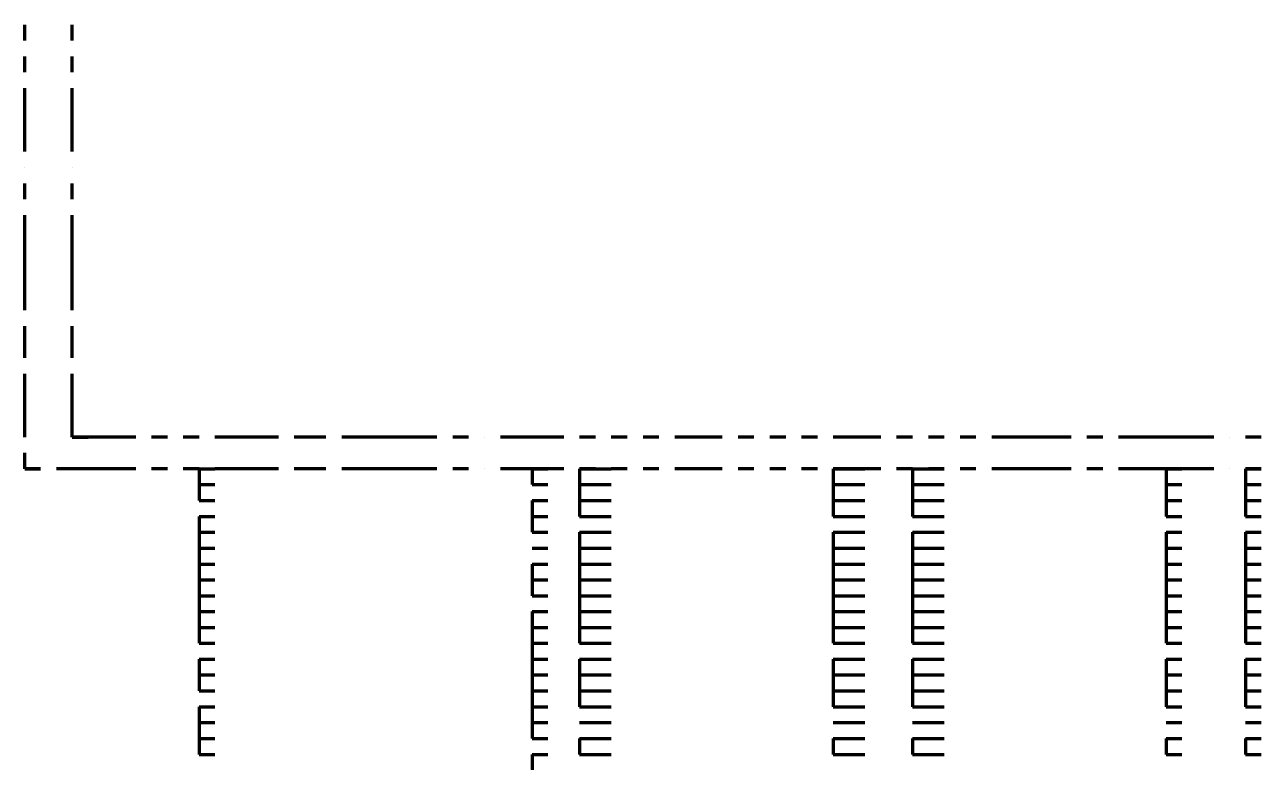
# Model space of a CAD drawing. Header units: inches. Extents: x 16 to 776, y 37 to 575.
# Drawn here: x 293.17 to 306.17, y 342.75 to 350.5 of the extents above; entities that cross this region are included whole.
import ezdxf

# ---------------------------------------------------------------- set-up
doc = ezdxf.new("R2010")
doc.units = ezdxf.units.IN
doc.header["$MEASUREMENT"] = 0
doc.layers.add('P', color=250, linetype='CONTINUOUS', lineweight=100)

msp = doc.modelspace()

# ---------------------------------------------------------------- linework, layer by layer
at = {"layer": 'P', "color": 0, "linetype": 'Continuous'}
for points in [[(293.167, 350.333), (293.167, 350.5)], [(293.667, 350.333), (293.667, 350.5)], [(293.167, 350), (293.167, 350.167)], [(293.667, 350), (293.667, 350.167)], [(293.167, 349.5), (293.167, 349.833)], [(293.667, 349.5), (293.667, 349.833)], [(293.167, 349.167), (293.167, 349.5)], [(293.667, 349.167), (293.667, 349.5)], [(293.167, 349), (293.167, 349)], [(293.667, 349), (293.667, 349)], [(293.167, 348.667), (293.167, 348.833)], [(293.667, 348.667), (293.667, 348.833)], [(293.167, 348.167), (293.167, 348.5)], [(293.667, 348.167), (293.667, 348.5)], [(293.167, 347.833), (293.167, 348.167)], [(293.667, 347.833), (293.667, 348.167)], [(293.167, 347.5), (293.167, 347.833)], [(293.667, 347.5), (293.667, 347.833)], [(293.167, 347.167), (293.167, 347.333)], [(293.667, 347.167), (293.667, 347.333)], [(293.167, 347), (293.167, 347.167)], [(293.667, 347), (293.667, 347.167)], [(293.167, 346.5), (293.167, 346.833)], [(293.667, 346.5), (293.667, 346.833)], [(293.167, 346.167), (293.167, 346.5)], [(293.667, 346.167), (293.667, 346.5)], [(293.833, 346.167), (293.667, 346.167)], [(293.667, 346.167), (293.833, 346.167)], [(294.167, 346.167), (293.833, 346.167)], [(294.333, 346.167), (294.167, 346.167)], [(294.667, 346.167), (294.5, 346.167)], [(295, 346.167), (294.833, 346.167)], [(295.5, 346.167), (295.167, 346.167)], [(295.833, 346.167), (295.5, 346.167)], [(296.167, 346.167), (296, 346.167)], [(296.333, 346.167), (296.167, 346.167)], [(296.833, 346.167), (296.5, 346.167)], [(297.167, 346.167), (296.833, 346.167)], [(297.5, 346.167), (297.167, 346.167)], [(297.833, 346.167), (297.667, 346.167)], [(298, 346.167), (298, 346.167)], [(298.5, 346.167), (298.167, 346.167)], [(298.833, 346.167), (298.5, 346.167)], [(299.167, 346.167), (299, 346.167)], [(299.5, 346.167), (299.333, 346.167)], [(299.833, 346.167), (299.667, 346.167)], [(300.167, 346.167), (300, 346.167)], [(300.5, 346.167), (300.167, 346.167)], [(300.833, 346.167), (300.667, 346.167)], [(301.167, 346.167), (301, 346.167)], [(301.5, 346.167), (301.333, 346.167)], [(302, 346.167), (301.667, 346.167)], [(302.167, 346.167), (302, 346.167)], [(302.5, 346.167), (302.333, 346.167)], [(302.833, 346.167), (302.667, 346.167)], [(303.167, 346.167), (303, 346.167)], [(303.667, 346.167), (303.333, 346.167)], [(304, 346.167), (303.667, 346.167)], [(304.167, 346.167), (304, 346.167)], [(304.5, 346.167), (304.333, 346.167)], [(305, 346.167), (304.667, 346.167)], [(305.333, 346.167), (305, 346.167)], [(305.667, 346.167), (305.333, 346.167)], [(305.833, 346.167), (305.833, 346.167)], [(306.167, 346.167), (306, 346.167)], [(293.167, 345.833), (293.167, 346)], [(293.333, 345.833), (293.167, 345.833)], [(293.167, 345.833), (293.333, 345.833)], [(293.833, 345.833), (293.5, 345.833)], [(294.167, 345.833), (293.833, 345.833)], [(294.333, 345.833), (294.167, 345.833)], [(294.667, 345.833), (294.5, 345.833)], [(295, 345.833), (294.833, 345.833)], [(295, 345.833), (295, 345.667)], [(295, 345.833), (295.167, 345.833)], [(295, 345.833), (295, 345.833)], [(295.5, 345.833), (295.167, 345.833)], [(295.833, 345.833), (295.5, 345.833)], [(296.167, 345.833), (296, 345.833)], [(296.333, 345.833), (296.167, 345.833)], [(296.833, 345.833), (296.5, 345.833)], [(297.167, 345.833), (296.833, 345.833)], [(297.5, 345.833), (297.167, 345.833)], [(297.833, 345.833), (297.667, 345.833)], [(298, 345.833), (298, 345.833)], [(298.5, 345.833), (298.167, 345.833)], [(298.5, 345.833), (298.5, 345.667)], [(298.5, 345.833), (298.667, 345.833)], [(298.5, 345.833), (298.5, 345.833)], [(298.833, 345.833), (298.5, 345.833)], [(299, 345.833), (299, 345.667)], [(299, 345.833), (299.167, 345.833)], [(299.167, 345.833), (299, 345.833)], [(299.167, 345.833), (299.333, 345.833)], [(299.5, 345.833), (299.333, 345.833)], [(299.833, 345.833), (299.667, 345.833)], [(300.167, 345.833), (300, 345.833)], [(300.5, 345.833), (300.167, 345.833)], [(300.833, 345.833), (300.667, 345.833)], [(301.167, 345.833), (301, 345.833)], [(301.5, 345.833), (301.333, 345.833)], [(301.667, 345.833), (301.667, 345.667)], [(301.667, 345.833), (301.833, 345.833)], [(302, 345.833), (301.667, 345.833)], [(301.833, 345.833), (302, 345.833)], [(302.167, 345.833), (302, 345.833)], [(302.5, 345.833), (302.333, 345.833)], [(302.5, 345.833), (302.5, 345.667)], [(302.5, 345.833), (302.667, 345.833)], [(302.667, 345.833), (302.833, 345.833)], [(302.833, 345.833), (302.667, 345.833)], [(303.167, 345.833), (303, 345.833)], [(303.667, 345.833), (303.333, 345.833)], [(304, 345.833), (303.667, 345.833)], [(304.167, 345.833), (304, 345.833)], [(304.5, 345.833), (304.333, 345.833)], [(305, 345.833), (304.667, 345.833)], [(305.333, 345.833), (305, 345.833)], [(305.167, 345.833), (305.167, 345.667)], [(305.167, 345.833), (305.333, 345.833)], [(305.333, 345.833), (305.333, 345.833)], [(305.667, 345.833), (305.333, 345.833)], [(305.833, 345.833), (305.833, 345.833)], [(306, 345.833), (306, 345.667)], [(306, 345.833), (306.167, 345.833)], [(306.167, 345.833), (306, 345.833)], [(306.167, 345.833), (306.167, 345.833)], [(295, 345.667), (295, 345.667)], [(295, 345.667), (295.167, 345.667)], [(295, 345.667), (295, 345.667)], [(295, 345.667), (295, 345.667)], [(295, 345.667), (295.167, 345.667)], [(295, 345.667), (295.167, 345.667)], [(295, 345.667), (295, 345.667)], [(295, 345.667), (295, 345.5)], [(295, 345.667), (295.167, 345.667)], [(295, 345.667), (295, 345.667)], [(298.5, 345.667), (298.5, 345.667)], [(298.5, 345.667), (298.667, 345.667)], [(298.5, 345.667), (298.5, 345.667)], [(298.5, 345.667), (298.667, 345.667)], [(298.5, 345.667), (298.667, 345.667)], [(298.5, 345.667), (298.5, 345.667)], [(298.5, 345.667), (298.5, 345.667)], [(298.5, 345.667), (298.667, 345.667)], [(298.5, 345.667), (298.667, 345.667)], [(298.5, 345.667), (298.5, 345.667)], [(298.5, 345.667), (298.667, 345.667)], [(298.5, 345.667), (298.5, 345.667)], [(299, 345.667), (299.167, 345.667)], [(299, 345.667), (299, 345.667)], [(299, 345.667), (299.167, 345.667)], [(299, 345.667), (299.167, 345.667)], [(299, 345.667), (299, 345.5)], [(299, 345.667), (299.167, 345.667)], [(299.167, 345.667), (299.333, 345.667)], [(299.167, 345.667), (299.333, 345.667)], [(299.167, 345.667), (299.333, 345.667)], [(299.167, 345.667), (299.333, 345.667)], [(301.667, 345.667), (301.833, 345.667)], [(301.667, 345.667), (301.667, 345.667)], [(301.667, 345.667), (301.833, 345.667)], [(301.667, 345.667), (301.833, 345.667)], [(301.667, 345.667), (301.667, 345.5)], [(301.667, 345.667), (301.833, 345.667)], [(301.833, 345.667), (302, 345.667)], [(301.833, 345.667), (302, 345.667)], [(301.833, 345.667), (302, 345.667)], [(301.833, 345.667), (302, 345.667)], [(302.5, 345.667), (302.667, 345.667)], [(302.5, 345.667), (302.5, 345.667)], [(302.5, 345.667), (302.667, 345.667)], [(302.5, 345.667), (302.667, 345.667)], [(302.5, 345.667), (302.5, 345.5)], [(302.5, 345.667), (302.667, 345.667)], [(302.667, 345.667), (302.833, 345.667)], [(302.667, 345.667), (302.833, 345.667)], [(302.667, 345.667), (302.833, 345.667)], [(302.667, 345.667), (302.833, 345.667)], [(305.167, 345.667), (305.333, 345.667)], [(305.167, 345.667), (305.167, 345.667)], [(305.167, 345.667), (305.333, 345.667)], [(305.167, 345.667), (305.333, 345.667)], [(305.167, 345.667), (305.167, 345.5)], [(305.167, 345.667), (305.333, 345.667)], [(305.333, 345.667), (305.333, 345.667)], [(305.333, 345.667), (305.333, 345.667)], [(305.333, 345.667), (305.333, 345.667)], [(305.333, 345.667), (305.333, 345.667)], [(306, 345.667), (306.167, 345.667)], [(306, 345.667), (306, 345.667)], [(306, 345.667), (306.167, 345.667)], [(306, 345.667), (306.167, 345.667)], [(306, 345.667), (306, 345.5)], [(306, 345.667), (306.167, 345.667)], [(306.167, 345.667), (306.167, 345.667)], [(306.167, 345.667), (306.167, 345.667)], [(306.167, 345.667), (306.167, 345.667)], [(306.167, 345.667), (306.167, 345.667)], [(295, 345.5), (295, 345.5)], [(295, 345.5), (295.167, 345.5)], [(295, 345.5), (295.167, 345.5)], [(295, 345.5), (295, 345.5)], [(298.5, 345.5), (298.5, 345.5)], [(298.5, 345.5), (298.667, 345.5)], [(298.5, 345.5), (298.5, 345.333)], [(298.5, 345.5), (298.667, 345.5)], [(298.5, 345.5), (298.5, 345.5)], [(299, 345.5), (299.167, 345.5)], [(299, 345.5), (299, 345.333)], [(299, 345.5), (299.167, 345.5)], [(299.167, 345.5), (299.333, 345.5)], [(299.167, 345.5), (299.333, 345.5)], [(301.667, 345.5), (301.833, 345.5)], [(301.667, 345.5), (301.667, 345.333)], [(301.667, 345.5), (301.833, 345.5)], [(301.833, 345.5), (302, 345.5)], [(301.833, 345.5), (302, 345.5)], [(302.5, 345.5), (302.667, 345.5)], [(302.5, 345.5), (302.5, 345.333)], [(302.5, 345.5), (302.667, 345.5)], [(302.667, 345.5), (302.833, 345.5)], [(302.667, 345.5), (302.833, 345.5)], [(305.167, 345.5), (305.333, 345.5)], [(305.167, 345.5), (305.167, 345.333)], [(305.167, 345.5), (305.333, 345.5)], [(305.333, 345.5), (305.333, 345.5)], [(305.333, 345.5), (305.333, 345.5)], [(306, 345.5), (306.167, 345.5)], [(306, 345.5), (306, 345.333)], [(306, 345.5), (306.167, 345.5)], [(306.167, 345.5), (306.167, 345.5)], [(306.167, 345.5), (306.167, 345.5)], [(295, 345.333), (295, 345.333)], [(295, 345.333), (295.167, 345.333)], [(295, 345.333), (295, 345.167)], [(295, 345.333), (295.167, 345.333)], [(295, 345.333), (295, 345.333)], [(298.5, 345.333), (298.5, 345.333)], [(298.5, 345.333), (298.667, 345.333)], [(298.5, 345.333), (298.5, 345.167)], [(298.5, 345.333), (298.667, 345.333)], [(298.5, 345.333), (298.5, 345.333)], [(299, 345.333), (299.167, 345.333)], [(299, 345.333), (299.167, 345.333)], [(299.167, 345.333), (299.333, 345.333)], [(299.167, 345.333), (299.333, 345.333)], [(301.667, 345.333), (301.833, 345.333)], [(301.667, 345.333), (301.833, 345.333)], [(301.833, 345.333), (302, 345.333)], [(301.833, 345.333), (302, 345.333)], [(302.5, 345.333), (302.667, 345.333)], [(302.5, 345.333), (302.667, 345.333)], [(302.667, 345.333), (302.833, 345.333)], [(302.667, 345.333), (302.833, 345.333)], [(305.167, 345.333), (305.333, 345.333)], [(305.167, 345.333), (305.333, 345.333)], [(305.333, 345.333), (305.333, 345.333)], [(305.333, 345.333), (305.333, 345.333)], [(306, 345.333), (306.167, 345.333)], [(306, 345.333), (306.167, 345.333)], [(306.167, 345.333), (306.167, 345.333)], [(306.167, 345.333), (306.167, 345.333)], [(295, 345.167), (295, 345.167)], [(295, 345.167), (295.167, 345.167)], [(295, 345.167), (295, 345.167)], [(295, 345.167), (295, 345.167)], [(295, 345.167), (295.167, 345.167)], [(295, 345.167), (295.167, 345.167)], [(295, 345.167), (295, 345.167)], [(295, 345.167), (295, 345)], [(295, 345.167), (295.167, 345.167)], [(295, 345.167), (295, 345.167)], [(298.5, 345.167), (298.5, 345.167)], [(298.5, 345.167), (298.667, 345.167)], [(298.5, 345.167), (298.5, 345.167)], [(298.5, 345.167), (298.667, 345.167)], [(298.5, 345.167), (298.667, 345.167)], [(298.5, 345.167), (298.5, 345.167)], [(298.5, 345.167), (298.5, 345.167)], [(298.5, 345.167), (298.667, 345.167)], [(298.5, 345.167), (298.667, 345.167)], [(298.5, 345.167), (298.5, 345.167)], [(298.5, 345.167), (298.667, 345.167)], [(298.5, 345.167), (298.5, 345.167)], [(298.5, 345.167), (298.667, 345.167)], [(298.5, 345.167), (298.5, 345.167)], [(299, 345.167), (299.167, 345.167)], [(299, 345.167), (299, 345.167)], [(299, 345.167), (299.167, 345.167)], [(299, 345.167), (299.167, 345.167)], [(299, 345.167), (299, 345)], [(299, 345.167), (299.167, 345.167)], [(299.167, 345.167), (299.333, 345.167)], [(299.167, 345.167), (299.333, 345.167)], [(299.167, 345.167), (299.333, 345.167)], [(299.167, 345.167), (299.333, 345.167)], [(301.667, 345.167), (301.833, 345.167)], [(301.667, 345.167), (301.667, 345.167)], [(301.667, 345.167), (301.833, 345.167)], [(301.667, 345.167), (301.833, 345.167)], [(301.667, 345.167), (301.667, 345)], [(301.667, 345.167), (301.833, 345.167)], [(301.833, 345.167), (302, 345.167)], [(301.833, 345.167), (302, 345.167)], [(301.833, 345.167), (302, 345.167)], [(301.833, 345.167), (302, 345.167)], [(302.5, 345.167), (302.667, 345.167)], [(302.5, 345.167), (302.5, 345.167)], [(302.5, 345.167), (302.667, 345.167)], [(302.5, 345.167), (302.667, 345.167)], [(302.5, 345.167), (302.5, 345)], [(302.5, 345.167), (302.667, 345.167)], [(302.667, 345.167), (302.833, 345.167)], [(302.667, 345.167), (302.833, 345.167)], [(302.667, 345.167), (302.833, 345.167)], [(302.667, 345.167), (302.833, 345.167)], [(305.167, 345.167), (305.333, 345.167)], [(305.167, 345.167), (305.167, 345.167)], [(305.167, 345.167), (305.333, 345.167)], [(305.167, 345.167), (305.333, 345.167)], [(305.167, 345.167), (305.167, 345)], [(305.167, 345.167), (305.333, 345.167)], [(305.333, 345.167), (305.333, 345.167)], [(305.333, 345.167), (305.333, 345.167)], [(305.333, 345.167), (305.333, 345.167)], [(305.333, 345.167), (305.333, 345.167)], [(306, 345.167), (306.167, 345.167)], [(306, 345.167), (306, 345.167)], [(306, 345.167), (306.167, 345.167)], [(306, 345.167), (306.167, 345.167)], [(306, 345.167), (306, 345)], [(306, 345.167), (306.167, 345.167)], [(306.167, 345.167), (306.167, 345.167)], [(306.167, 345.167), (306.167, 345.167)], [(306.167, 345.167), (306.167, 345.167)], [(306.167, 345.167), (306.167, 345.167)], [(295, 345), (295, 345)], [(295, 345), (295.167, 345)], [(295, 345), (295, 344.833)], [(295, 345), (295.167, 345)], [(295, 345), (295, 345)], [(298.5, 345), (298.5, 345)], [(298.5, 345), (298.667, 345)], [(298.5, 345), (298.5, 345)], [(298.5, 345), (298.667, 345)], [(298.5, 345), (298.667, 345)], [(298.5, 345), (298.5, 345)], [(299, 345), (299.167, 345)], [(299, 345), (299, 344.833)], [(299, 345), (299.167, 345)], [(299.167, 345), (299.333, 345)], [(299.167, 345), (299.333, 345)], [(301.667, 345), (301.833, 345)], [(301.667, 345), (301.667, 344.833)], [(301.667, 345), (301.833, 345)], [(301.833, 345), (302, 345)], [(301.833, 345), (302, 345)], [(302.5, 345), (302.667, 345)], [(302.5, 345), (302.5, 344.833)], [(302.5, 345), (302.667, 345)], [(302.667, 345), (302.833, 345)], [(302.667, 345), (302.833, 345)], [(305.167, 345), (305.333, 345)], [(305.167, 345), (305.167, 344.833)], [(305.167, 345), (305.333, 345)], [(305.333, 345), (305.333, 345)], [(305.333, 345), (305.333, 345)], [(306, 345), (306.167, 345)], [(306, 345), (306, 344.833)], [(306, 345), (306.167, 345)], [(306.167, 345), (306.167, 345)], [(306.167, 345), (306.167, 345)], [(295, 344.833), (295, 344.833)], [(295, 344.833), (295.167, 344.833)], [(295, 344.833), (295, 344.833)], [(295, 344.833), (295.167, 344.833)], [(295, 344.833), (295.167, 344.833)], [(295, 344.833), (295, 344.833)], [(295, 344.833), (295, 344.667)], [(295, 344.833), (295.167, 344.833)], [(295, 344.833), (295, 344.833)], [(298.5, 344.833), (298.5, 344.833)], [(298.5, 344.833), (298.667, 344.833)], [(298.5, 344.833), (298.5, 344.833)], [(298.5, 344.833), (298.5, 344.833)], [(298.5, 344.833), (298.667, 344.833)], [(298.5, 344.833), (298.667, 344.833)], [(298.5, 344.833), (298.5, 344.833)], [(298.5, 344.833), (298.5, 344.667)], [(298.5, 344.833), (298.667, 344.833)], [(298.5, 344.833), (298.5, 344.833)], [(299, 344.833), (299.167, 344.833)], [(299, 344.833), (299.167, 344.833)], [(299, 344.833), (299.167, 344.833)], [(299, 344.833), (299, 344.667)], [(299, 344.833), (299.167, 344.833)], [(299.167, 344.833), (299.333, 344.833)], [(299.167, 344.833), (299.333, 344.833)], [(299.167, 344.833), (299.333, 344.833)], [(299.167, 344.833), (299.333, 344.833)], [(301.667, 344.833), (301.833, 344.833)], [(301.667, 344.833), (301.833, 344.833)], [(301.667, 344.833), (301.833, 344.833)], [(301.667, 344.833), (301.667, 344.667)], [(301.667, 344.833), (301.833, 344.833)], [(301.833, 344.833), (302, 344.833)], [(301.833, 344.833), (302, 344.833)], [(301.833, 344.833), (302, 344.833)], [(301.833, 344.833), (302, 344.833)], [(302.5, 344.833), (302.667, 344.833)], [(302.5, 344.833), (302.667, 344.833)], [(302.5, 344.833), (302.667, 344.833)], [(302.5, 344.833), (302.5, 344.667)], [(302.5, 344.833), (302.667, 344.833)], [(302.667, 344.833), (302.833, 344.833)], [(302.667, 344.833), (302.833, 344.833)], [(302.667, 344.833), (302.833, 344.833)], [(302.667, 344.833), (302.833, 344.833)], [(305.167, 344.833), (305.333, 344.833)], [(305.167, 344.833), (305.333, 344.833)], [(305.167, 344.833), (305.333, 344.833)], [(305.167, 344.833), (305.167, 344.667)], [(305.167, 344.833), (305.333, 344.833)], [(305.333, 344.833), (305.333, 344.833)], [(305.333, 344.833), (305.333, 344.833)], [(305.333, 344.833), (305.333, 344.833)], [(305.333, 344.833), (305.333, 344.833)], [(306, 344.833), (306.167, 344.833)], [(306, 344.833), (306.167, 344.833)], [(306, 344.833), (306.167, 344.833)], [(306, 344.833), (306, 344.667)], [(306, 344.833), (306.167, 344.833)], [(306.167, 344.833), (306.167, 344.833)], [(306.167, 344.833), (306.167, 344.833)], [(306.167, 344.833), (306.167, 344.833)], [(306.167, 344.833), (306.167, 344.833)], [(295, 344.667), (295, 344.667)], [(295, 344.667), (295.167, 344.667)], [(295, 344.667), (295, 344.5)], [(295, 344.667), (295.167, 344.667)], [(295, 344.667), (295, 344.667)], [(298.5, 344.667), (298.5, 344.667)], [(298.5, 344.667), (298.667, 344.667)], [(298.5, 344.667), (298.5, 344.5)], [(298.5, 344.667), (298.667, 344.667)], [(298.5, 344.667), (298.5, 344.667)], [(299, 344.667), (299.167, 344.667)], [(299, 344.667), (299, 344.5)], [(299, 344.667), (299.167, 344.667)], [(299.167, 344.667), (299.333, 344.667)], [(299.167, 344.667), (299.333, 344.667)], [(301.667, 344.667), (301.833, 344.667)], [(301.667, 344.667), (301.667, 344.5)], [(301.667, 344.667), (301.833, 344.667)], [(301.833, 344.667), (302, 344.667)], [(301.833, 344.667), (302, 344.667)], [(302.5, 344.667), (302.667, 344.667)], [(302.5, 344.667), (302.5, 344.5)], [(302.5, 344.667), (302.667, 344.667)], [(302.667, 344.667), (302.833, 344.667)], [(302.667, 344.667), (302.833, 344.667)], [(305.167, 344.667), (305.333, 344.667)], [(305.167, 344.667), (305.167, 344.5)], [(305.167, 344.667), (305.333, 344.667)], [(305.333, 344.667), (305.333, 344.667)], [(305.333, 344.667), (305.333, 344.667)], [(306, 344.667), (306.167, 344.667)], [(306, 344.667), (306, 344.5)], [(306, 344.667), (306.167, 344.667)], [(306.167, 344.667), (306.167, 344.667)], [(306.167, 344.667), (306.167, 344.667)], [(295, 344.5), (295, 344.5)], [(295, 344.5), (295.167, 344.5)], [(295, 344.5), (295, 344.333)], [(295, 344.5), (295.167, 344.5)], [(295, 344.5), (295, 344.5)], [(298.5, 344.5), (298.5, 344.5)], [(298.5, 344.5), (298.667, 344.5)], [(298.5, 344.5), (298.667, 344.5)], [(298.5, 344.5), (298.5, 344.5)], [(299, 344.5), (299.167, 344.5)], [(299, 344.5), (299, 344.333)], [(299, 344.5), (299.167, 344.5)], [(299.167, 344.5), (299.333, 344.5)], [(299.167, 344.5), (299.333, 344.5)], [(301.667, 344.5), (301.833, 344.5)], [(301.667, 344.5), (301.667, 344.333)], [(301.667, 344.5), (301.833, 344.5)], [(301.833, 344.5), (302, 344.5)], [(301.833, 344.5), (302, 344.5)], [(302.5, 344.5), (302.667, 344.5)], [(302.5, 344.5), (302.5, 344.333)], [(302.5, 344.5), (302.667, 344.5)], [(302.667, 344.5), (302.833, 344.5)], [(302.667, 344.5), (302.833, 344.5)], [(305.167, 344.5), (305.333, 344.5)], [(305.167, 344.5), (305.167, 344.333)], [(305.167, 344.5), (305.333, 344.5)], [(305.333, 344.5), (305.333, 344.5)], [(305.333, 344.5), (305.333, 344.5)], [(306, 344.5), (306.167, 344.5)], [(306, 344.5), (306, 344.333)], [(306, 344.5), (306.167, 344.5)], [(306.167, 344.5), (306.167, 344.5)], [(306.167, 344.5), (306.167, 344.5)], [(295, 344.333), (295, 344.333)], [(295, 344.333), (295.167, 344.333)], [(295, 344.333), (295, 344.333)], [(295, 344.333), (295.167, 344.333)], [(295, 344.333), (295.167, 344.333)], [(295, 344.333), (295, 344.333)], [(295, 344.333), (295, 344.167)], [(295, 344.333), (295.167, 344.333)], [(295, 344.333), (295, 344.333)], [(298.5, 344.333), (298.5, 344.333)], [(298.5, 344.333), (298.667, 344.333)], [(298.5, 344.333), (298.5, 344.333)], [(298.5, 344.333), (298.5, 344.333)], [(298.5, 344.333), (298.667, 344.333)], [(298.5, 344.333), (298.667, 344.333)], [(298.5, 344.333), (298.5, 344.333)], [(298.5, 344.333), (298.5, 344.167)], [(298.5, 344.333), (298.667, 344.333)], [(298.5, 344.333), (298.5, 344.333)], [(299, 344.333), (299.167, 344.333)], [(299, 344.333), (299.167, 344.333)], [(299, 344.333), (299.167, 344.333)], [(299, 344.333), (299, 344.167)], [(299, 344.333), (299.167, 344.333)], [(299.167, 344.333), (299.333, 344.333)], [(299.167, 344.333), (299.333, 344.333)], [(299.167, 344.333), (299.333, 344.333)], [(299.167, 344.333), (299.333, 344.333)], [(301.667, 344.333), (301.833, 344.333)], [(301.667, 344.333), (301.833, 344.333)], [(301.667, 344.333), (301.833, 344.333)], [(301.667, 344.333), (301.667, 344.167)], [(301.667, 344.333), (301.833, 344.333)], [(301.833, 344.333), (302, 344.333)], [(301.833, 344.333), (302, 344.333)], [(301.833, 344.333), (302, 344.333)], [(301.833, 344.333), (302, 344.333)], [(302.5, 344.333), (302.667, 344.333)], [(302.5, 344.333), (302.667, 344.333)], [(302.5, 344.333), (302.667, 344.333)], [(302.5, 344.333), (302.5, 344.167)], [(302.5, 344.333), (302.667, 344.333)], [(302.667, 344.333), (302.833, 344.333)], [(302.667, 344.333), (302.833, 344.333)], [(302.667, 344.333), (302.833, 344.333)], [(302.667, 344.333), (302.833, 344.333)], [(305.167, 344.333), (305.333, 344.333)], [(305.167, 344.333), (305.333, 344.333)], [(305.167, 344.333), (305.333, 344.333)], [(305.167, 344.333), (305.167, 344.167)], [(305.167, 344.333), (305.333, 344.333)], [(305.333, 344.333), (305.333, 344.333)], [(305.333, 344.333), (305.333, 344.333)], [(305.333, 344.333), (305.333, 344.333)], [(305.333, 344.333), (305.333, 344.333)], [(306, 344.333), (306.167, 344.333)], [(306, 344.333), (306.167, 344.333)], [(306, 344.333), (306.167, 344.333)], [(306, 344.333), (306, 344.167)], [(306, 344.333), (306.167, 344.333)], [(306.167, 344.333), (306.167, 344.333)], [(306.167, 344.333), (306.167, 344.333)], [(306.167, 344.333), (306.167, 344.333)], [(306.167, 344.333), (306.167, 344.333)], [(295, 344.167), (295, 344.167)], [(295, 344.167), (295.167, 344.167)], [(295, 344.167), (295, 344)], [(295, 344.167), (295.167, 344.167)], [(295, 344.167), (295, 344.167)], [(298.5, 344.167), (298.5, 344.167)], [(298.5, 344.167), (298.667, 344.167)], [(298.5, 344.167), (298.5, 344)], [(298.5, 344.167), (298.667, 344.167)], [(298.5, 344.167), (298.5, 344.167)], [(299, 344.167), (299.167, 344.167)], [(299, 344.167), (299, 344)], [(299, 344.167), (299.167, 344.167)], [(299.167, 344.167), (299.333, 344.167)], [(299.167, 344.167), (299.333, 344.167)], [(301.667, 344.167), (301.833, 344.167)], [(301.667, 344.167), (301.667, 344)], [(301.667, 344.167), (301.833, 344.167)], [(301.833, 344.167), (302, 344.167)], [(301.833, 344.167), (302, 344.167)], [(302.5, 344.167), (302.667, 344.167)], [(302.5, 344.167), (302.5, 344)], [(302.5, 344.167), (302.667, 344.167)], [(302.667, 344.167), (302.833, 344.167)], [(302.667, 344.167), (302.833, 344.167)], [(305.167, 344.167), (305.333, 344.167)], [(305.167, 344.167), (305.167, 344)], [(305.167, 344.167), (305.333, 344.167)], [(305.333, 344.167), (305.333, 344.167)], [(305.333, 344.167), (305.333, 344.167)], [(306, 344.167), (306.167, 344.167)], [(306, 344.167), (306, 344)], [(306, 344.167), (306.167, 344.167)], [(306.167, 344.167), (306.167, 344.167)], [(306.167, 344.167), (306.167, 344.167)], [(295, 344), (295, 344)], [(295, 344), (295.167, 344)], [(295, 344), (295, 344)], [(295, 344), (295, 344)], [(295, 344), (295.167, 344)], [(295, 344), (295.167, 344)], [(295, 344), (295, 344)], [(295, 344), (295.167, 344)], [(295, 344), (295, 344)], [(298.5, 344), (298.5, 344)], [(298.5, 344), (298.667, 344)], [(298.5, 344), (298.5, 344)], [(298.5, 344), (298.667, 344)], [(298.5, 344), (298.667, 344)], [(298.5, 344), (298.5, 344)], [(298.5, 344), (298.5, 343.833)], [(298.5, 344), (298.667, 344)], [(298.5, 344), (298.5, 344)], [(299, 344), (299.167, 344)], [(299, 344), (299, 344)], [(299, 344), (299.167, 344)], [(299, 344), (299.167, 344)], [(299, 344), (299.167, 344)], [(299.167, 344), (299.333, 344)], [(299.167, 344), (299.333, 344)], [(299.167, 344), (299.333, 344)], [(299.167, 344), (299.333, 344)], [(301.667, 344), (301.833, 344)], [(301.667, 344), (301.667, 344)], [(301.667, 344), (301.833, 344)], [(301.667, 344), (301.833, 344)], [(301.667, 344), (301.833, 344)], [(301.833, 344), (302, 344)], [(301.833, 344), (302, 344)], [(301.833, 344), (302, 344)], [(301.833, 344), (302, 344)], [(302.5, 344), (302.667, 344)], [(302.5, 344), (302.5, 344)], [(302.5, 344), (302.667, 344)], [(302.5, 344), (302.667, 344)], [(302.5, 344), (302.667, 344)], [(302.667, 344), (302.833, 344)], [(302.667, 344), (302.833, 344)], [(302.667, 344), (302.833, 344)], [(302.667, 344), (302.833, 344)], [(305.167, 344), (305.333, 344)], [(305.167, 344), (305.167, 344)], [(305.167, 344), (305.333, 344)], [(305.167, 344), (305.333, 344)], [(305.167, 344), (305.333, 344)], [(305.333, 344), (305.333, 344)], [(305.333, 344), (305.333, 344)], [(305.333, 344), (305.333, 344)], [(305.333, 344), (305.333, 344)], [(306, 344), (306.167, 344)], [(306, 344), (306, 344)], [(306, 344), (306.167, 344)], [(306, 344), (306.167, 344)], [(306, 344), (306.167, 344)], [(306.167, 344), (306.167, 344)], [(306.167, 344), (306.167, 344)], [(306.167, 344), (306.167, 344)], [(306.167, 344), (306.167, 344)], [(295, 343.833), (295, 343.833)], [(295, 343.833), (295.167, 343.833)], [(295, 343.833), (295, 343.667)], [(295, 343.833), (295.167, 343.833)], [(295, 343.833), (295, 343.833)], [(298.5, 343.833), (298.5, 343.833)], [(298.5, 343.833), (298.667, 343.833)], [(298.5, 343.833), (298.5, 343.667)], [(298.5, 343.833), (298.667, 343.833)], [(298.5, 343.833), (298.5, 343.833)], [(299, 343.833), (299.167, 343.833)], [(299, 343.833), (299, 343.667)], [(299, 343.833), (299.167, 343.833)], [(299.167, 343.833), (299.333, 343.833)], [(299.167, 343.833), (299.333, 343.833)], [(301.667, 343.833), (301.833, 343.833)], [(301.667, 343.833), (301.667, 343.667)], [(301.667, 343.833), (301.833, 343.833)], [(301.833, 343.833), (302, 343.833)], [(301.833, 343.833), (302, 343.833)], [(302.5, 343.833), (302.667, 343.833)], [(302.5, 343.833), (302.5, 343.667)], [(302.5, 343.833), (302.667, 343.833)], [(302.667, 343.833), (302.833, 343.833)], [(302.667, 343.833), (302.833, 343.833)], [(305.167, 343.833), (305.333, 343.833)], [(305.167, 343.833), (305.167, 343.667)], [(305.167, 343.833), (305.333, 343.833)], [(305.333, 343.833), (305.333, 343.833)], [(305.333, 343.833), (305.333, 343.833)], [(306, 343.833), (306.167, 343.833)], [(306, 343.833), (306, 343.667)], [(306, 343.833), (306.167, 343.833)], [(306.167, 343.833), (306.167, 343.833)], [(306.167, 343.833), (306.167, 343.833)], [(295, 343.667), (295, 343.667)], [(295, 343.667), (295.167, 343.667)], [(295, 343.667), (295, 343.5)], [(295, 343.667), (295.167, 343.667)], [(295, 343.667), (295, 343.667)], [(298.5, 343.667), (298.5, 343.667)], [(298.5, 343.667), (298.667, 343.667)], [(298.5, 343.667), (298.5, 343.5)], [(298.5, 343.667), (298.667, 343.667)], [(298.5, 343.667), (298.5, 343.667)], [(299, 343.667), (299.167, 343.667)], [(299, 343.667), (299, 343.5)], [(299, 343.667), (299.167, 343.667)], [(299.167, 343.667), (299.333, 343.667)], [(299.167, 343.667), (299.333, 343.667)], [(301.667, 343.667), (301.833, 343.667)], [(301.667, 343.667), (301.667, 343.5)], [(301.667, 343.667), (301.833, 343.667)], [(301.833, 343.667), (302, 343.667)], [(301.833, 343.667), (302, 343.667)], [(302.5, 343.667), (302.667, 343.667)], [(302.5, 343.667), (302.5, 343.5)], [(302.5, 343.667), (302.667, 343.667)], [(302.667, 343.667), (302.833, 343.667)], [(302.667, 343.667), (302.833, 343.667)], [(305.167, 343.667), (305.333, 343.667)], [(305.167, 343.667), (305.167, 343.5)], [(305.167, 343.667), (305.333, 343.667)], [(305.333, 343.667), (305.333, 343.667)], [(305.333, 343.667), (305.333, 343.667)], [(306, 343.667), (306.167, 343.667)], [(306, 343.667), (306, 343.5)], [(306, 343.667), (306.167, 343.667)], [(306.167, 343.667), (306.167, 343.667)], [(306.167, 343.667), (306.167, 343.667)], [(295, 343.5), (295, 343.5)], [(295, 343.5), (295.167, 343.5)], [(295, 343.5), (295, 343.5)], [(295, 343.5), (295, 343.5)], [(295, 343.5), (295.167, 343.5)], [(295, 343.5), (295.167, 343.5)], [(295, 343.5), (295, 343.5)], [(295, 343.5), (295.167, 343.5)], [(295, 343.5), (295, 343.5)], [(298.5, 343.5), (298.5, 343.5)], [(298.5, 343.5), (298.667, 343.5)], [(298.5, 343.5), (298.5, 343.5)], [(298.5, 343.5), (298.667, 343.5)], [(298.5, 343.5), (298.667, 343.5)], [(298.5, 343.5), (298.5, 343.5)], [(298.5, 343.5), (298.5, 343.333)], [(298.5, 343.5), (298.667, 343.5)], [(298.5, 343.5), (298.5, 343.5)], [(299, 343.5), (299.167, 343.5)], [(299, 343.5), (299, 343.5)], [(299, 343.5), (299.167, 343.5)], [(299, 343.5), (299.167, 343.5)], [(299, 343.5), (299, 343.333)], [(299, 343.5), (299.167, 343.5)], [(299.167, 343.5), (299.333, 343.5)], [(299.167, 343.5), (299.333, 343.5)], [(299.167, 343.5), (299.333, 343.5)], [(299.167, 343.5), (299.333, 343.5)], [(301.667, 343.5), (301.833, 343.5)], [(301.667, 343.5), (301.667, 343.5)], [(301.667, 343.5), (301.833, 343.5)], [(301.667, 343.5), (301.833, 343.5)], [(301.667, 343.5), (301.667, 343.333)], [(301.667, 343.5), (301.833, 343.5)], [(301.833, 343.5), (302, 343.5)], [(301.833, 343.5), (302, 343.5)], [(301.833, 343.5), (302, 343.5)], [(301.833, 343.5), (302, 343.5)], [(302.5, 343.5), (302.667, 343.5)], [(302.5, 343.5), (302.5, 343.5)], [(302.5, 343.5), (302.667, 343.5)], [(302.5, 343.5), (302.667, 343.5)], [(302.5, 343.5), (302.5, 343.333)], [(302.5, 343.5), (302.667, 343.5)], [(302.667, 343.5), (302.833, 343.5)], [(302.667, 343.5), (302.833, 343.5)], [(302.667, 343.5), (302.833, 343.5)], [(302.667, 343.5), (302.833, 343.5)], [(305.167, 343.5), (305.333, 343.5)], [(305.167, 343.5), (305.167, 343.5)], [(305.167, 343.5), (305.333, 343.5)], [(305.167, 343.5), (305.333, 343.5)], [(305.167, 343.5), (305.167, 343.333)], [(305.167, 343.5), (305.333, 343.5)], [(305.333, 343.5), (305.333, 343.5)], [(305.333, 343.5), (305.333, 343.5)], [(305.333, 343.5), (305.333, 343.5)], [(305.333, 343.5), (305.333, 343.5)], [(306, 343.5), (306.167, 343.5)], [(306, 343.5), (306, 343.5)], [(306, 343.5), (306.167, 343.5)], [(306, 343.5), (306.167, 343.5)], [(306, 343.5), (306, 343.333)], [(306, 343.5), (306.167, 343.5)], [(306.167, 343.5), (306.167, 343.5)], [(306.167, 343.5), (306.167, 343.5)], [(306.167, 343.5), (306.167, 343.5)], [(306.167, 343.5), (306.167, 343.5)], [(295, 343.333), (295, 343.333)], [(295, 343.333), (295.167, 343.333)], [(295, 343.333), (295, 343.167)], [(295, 343.333), (295.167, 343.333)], [(295, 343.333), (295, 343.333)], [(298.5, 343.333), (298.5, 343.333)], [(298.5, 343.333), (298.667, 343.333)], [(298.5, 343.333), (298.5, 343.167)], [(298.5, 343.333), (298.667, 343.333)], [(298.5, 343.333), (298.5, 343.333)], [(299, 343.333), (299.167, 343.333)], [(299, 343.333), (299.167, 343.333)], [(299, 343.333), (299.167, 343.333)], [(299.167, 343.333), (299.333, 343.333)], [(299.167, 343.333), (299.333, 343.333)], [(299.167, 343.333), (299.333, 343.333)], [(301.667, 343.333), (301.833, 343.333)], [(301.667, 343.333), (301.833, 343.333)], [(301.667, 343.333), (301.833, 343.333)], [(301.833, 343.333), (302, 343.333)], [(301.833, 343.333), (302, 343.333)], [(301.833, 343.333), (302, 343.333)], [(302.5, 343.333), (302.667, 343.333)], [(302.5, 343.333), (302.667, 343.333)], [(302.5, 343.333), (302.667, 343.333)], [(302.667, 343.333), (302.833, 343.333)], [(302.667, 343.333), (302.833, 343.333)], [(302.667, 343.333), (302.833, 343.333)], [(305.167, 343.333), (305.333, 343.333)], [(305.167, 343.333), (305.333, 343.333)], [(305.167, 343.333), (305.333, 343.333)], [(305.333, 343.333), (305.333, 343.333)], [(305.333, 343.333), (305.333, 343.333)], [(305.333, 343.333), (305.333, 343.333)], [(306, 343.333), (306.167, 343.333)], [(306, 343.333), (306.167, 343.333)], [(306, 343.333), (306.167, 343.333)], [(306.167, 343.333), (306.167, 343.333)], [(306.167, 343.333), (306.167, 343.333)], [(306.167, 343.333), (306.167, 343.333)], [(295, 343.167), (295, 343.167)], [(295, 343.167), (295.167, 343.167)], [(295, 343.167), (295, 343)], [(295, 343.167), (295.167, 343.167)], [(295, 343.167), (295, 343.167)], [(298.5, 343.167), (298.5, 343.167)], [(298.5, 343.167), (298.667, 343.167)], [(298.5, 343.167), (298.5, 343)], [(298.5, 343.167), (298.667, 343.167)], [(298.5, 343.167), (298.5, 343.167)], [(299, 343.167), (299.167, 343.167)], [(299, 343.167), (299.167, 343.167)], [(299, 343.167), (299.167, 343.167)], [(299.167, 343.167), (299.333, 343.167)], [(299.167, 343.167), (299.333, 343.167)], [(299.167, 343.167), (299.333, 343.167)], [(301.667, 343.167), (301.833, 343.167)], [(301.667, 343.167), (301.833, 343.167)], [(301.667, 343.167), (301.833, 343.167)], [(301.833, 343.167), (302, 343.167)], [(301.833, 343.167), (302, 343.167)], [(301.833, 343.167), (302, 343.167)], [(302.5, 343.167), (302.667, 343.167)], [(302.5, 343.167), (302.667, 343.167)], [(302.5, 343.167), (302.667, 343.167)], [(302.667, 343.167), (302.833, 343.167)], [(302.667, 343.167), (302.833, 343.167)], [(302.667, 343.167), (302.833, 343.167)], [(305.167, 343.167), (305.333, 343.167)], [(305.167, 343.167), (305.333, 343.167)], [(305.167, 343.167), (305.333, 343.167)], [(305.333, 343.167), (305.333, 343.167)], [(305.333, 343.167), (305.333, 343.167)], [(305.333, 343.167), (305.333, 343.167)], [(306, 343.167), (306.167, 343.167)], [(306, 343.167), (306.167, 343.167)], [(306, 343.167), (306.167, 343.167)], [(306.167, 343.167), (306.167, 343.167)], [(306.167, 343.167), (306.167, 343.167)], [(306.167, 343.167), (306.167, 343.167)], [(295, 343), (295, 343)], [(295, 343), (295.167, 343)], [(295, 343), (295, 343)], [(295, 343), (295, 343)], [(295, 343), (295.167, 343)], [(295, 343), (295.167, 343)], [(295, 343), (295, 343)], [(295, 343), (295, 342.833)], [(295, 343), (295.167, 343)], [(295, 343), (295, 343)], [(298.5, 343), (298.5, 343)], [(298.5, 343), (298.667, 343)], [(298.5, 343), (298.5, 343)], [(298.5, 343), (298.667, 343)], [(298.5, 343), (298.667, 343)], [(298.5, 343), (298.5, 343)], [(298.5, 343), (298.5, 343)], [(298.5, 343), (298.667, 343)], [(298.5, 343), (298.667, 343)], [(298.5, 343), (298.5, 343)], [(298.5, 343), (298.667, 343)], [(298.5, 343), (298.5, 343)], [(299, 343), (299.167, 343)], [(299, 343), (299, 343)], [(299, 343), (299.167, 343)], [(299, 343), (299.167, 343)], [(299, 343), (299, 342.833)], [(299, 343), (299.167, 343)], [(299.167, 343), (299.333, 343)], [(299.167, 343), (299.333, 343)], [(299.167, 343), (299.333, 343)], [(299.167, 343), (299.333, 343)], [(301.667, 343), (301.833, 343)], [(301.667, 343), (301.667, 343)], [(301.667, 343), (301.833, 343)], [(301.667, 343), (301.833, 343)], [(301.667, 343), (301.667, 342.833)], [(301.667, 343), (301.833, 343)], [(301.833, 343), (302, 343)], [(301.833, 343), (302, 343)], [(301.833, 343), (302, 343)], [(301.833, 343), (302, 343)], [(302.5, 343), (302.667, 343)], [(302.5, 343), (302.5, 343)], [(302.5, 343), (302.667, 343)], [(302.5, 343), (302.667, 343)], [(302.5, 343), (302.5, 342.833)], [(302.5, 343), (302.667, 343)], [(302.667, 343), (302.833, 343)], [(302.667, 343), (302.833, 343)], [(302.667, 343), (302.833, 343)], [(302.667, 343), (302.833, 343)], [(305.167, 343), (305.333, 343)], [(305.167, 343), (305.167, 343)], [(305.167, 343), (305.333, 343)], [(305.167, 343), (305.333, 343)], [(305.167, 343), (305.167, 342.833)], [(305.167, 343), (305.333, 343)], [(305.333, 343), (305.333, 343)], [(305.333, 343), (305.333, 343)], [(305.333, 343), (305.333, 343)], [(305.333, 343), (305.333, 343)], [(306, 343), (306.167, 343)], [(306, 343), (306, 343)], [(306, 343), (306.167, 343)], [(306, 343), (306.167, 343)], [(306, 343), (306, 342.833)], [(306, 343), (306.167, 343)], [(306.167, 343), (306.167, 343)], [(306.167, 343), (306.167, 343)], [(306.167, 343), (306.167, 343)], [(306.167, 343), (306.167, 343)], [(295, 342.833), (295, 342.833)], [(295, 342.833), (295.167, 342.833)], [(295, 342.833), (295.167, 342.833)], [(295, 342.833), (295, 342.833)], [(295, 342.833), (295.167, 342.833)], [(295, 342.833), (295, 342.833)], [(298.5, 342.833), (298.5, 342.833)], [(298.5, 342.833), (298.667, 342.833)], [(298.5, 342.833), (298.5, 342.667)], [(298.5, 342.833), (298.667, 342.833)], [(298.5, 342.833), (298.5, 342.833)], [(299, 342.833), (299.167, 342.833)], [(299, 342.833), (299.167, 342.833)], [(299, 342.833), (299.167, 342.833)], [(299.167, 342.833), (299.333, 342.833)], [(299.167, 342.833), (299.333, 342.833)], [(299.167, 342.833), (299.333, 342.833)], [(301.667, 342.833), (301.833, 342.833)], [(301.667, 342.833), (301.833, 342.833)], [(301.667, 342.833), (301.833, 342.833)], [(301.833, 342.833), (302, 342.833)], [(301.833, 342.833), (302, 342.833)], [(301.833, 342.833), (302, 342.833)], [(302.5, 342.833), (302.667, 342.833)], [(302.5, 342.833), (302.667, 342.833)], [(302.5, 342.833), (302.667, 342.833)], [(302.667, 342.833), (302.833, 342.833)], [(302.667, 342.833), (302.833, 342.833)], [(302.667, 342.833), (302.833, 342.833)], [(305.167, 342.833), (305.333, 342.833)], [(305.167, 342.833), (305.333, 342.833)], [(305.167, 342.833), (305.333, 342.833)], [(305.333, 342.833), (305.333, 342.833)], [(305.333, 342.833), (305.333, 342.833)], [(305.333, 342.833), (305.333, 342.833)], [(306, 342.833), (306.167, 342.833)], [(306, 342.833), (306.167, 342.833)], [(306, 342.833), (306.167, 342.833)], [(306.167, 342.833), (306.167, 342.833)], [(306.167, 342.833), (306.167, 342.833)], [(306.167, 342.833), (306.167, 342.833)]]:
    msp.add_lwpolyline(points, dxfattribs=at)

doc.saveas('drawing.dxf')
